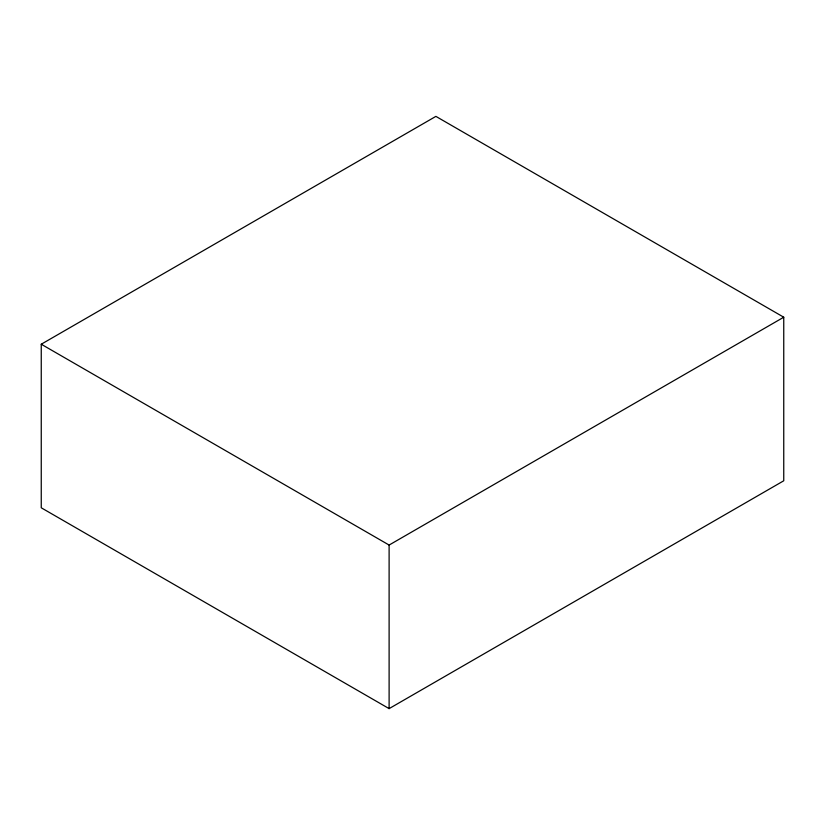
<?xml version="1.0" encoding="UTF-8"?>
<svg xmlns="http://www.w3.org/2000/svg" width="825" height="825" viewBox="0 0 825 825"><rect width="100%" height="100%" fill="white"/><g stroke="black" fill="none" stroke-linecap="round" stroke-linejoin="round"><path stroke-width="1.24" d="M41.25 344.221L435.889 116.377L783.75 317.213L783.75 480.779L389.111 708.623L41.25 507.787L41.25 344.221L389.111 545.057L783.75 317.213M389.111 545.057L389.111 708.623"/></g></svg>
